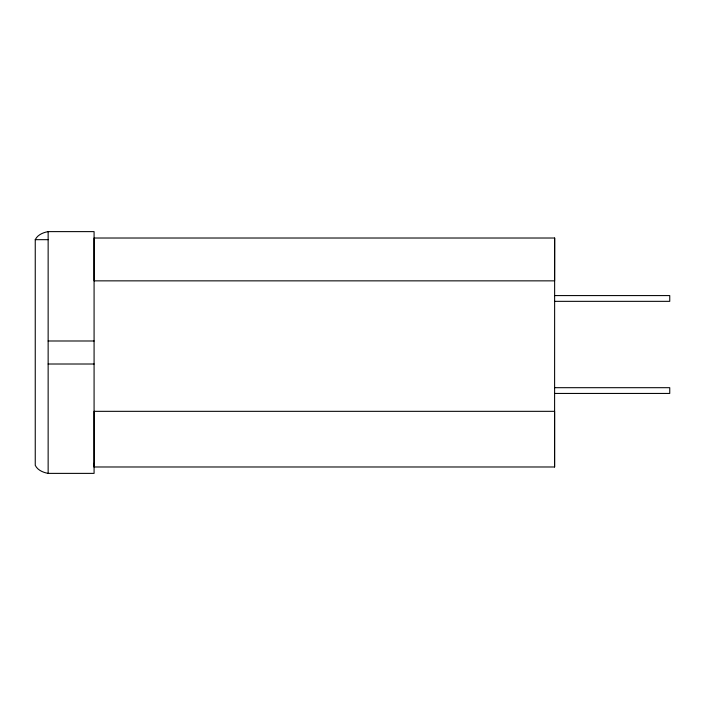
<?xml version="1.0" encoding="UTF-8"?>
<svg xmlns="http://www.w3.org/2000/svg" width="705" height="705" viewBox="0 0 705 705"><rect width="100%" height="100%" fill="white"/><g stroke="black" fill="none" stroke-linecap="round" stroke-linejoin="round"><path stroke-width="1.06" d="M554.65 238.017L554.588 280.854L94.082 280.854L94.082 238.017L554.65 238.017L554.588 466.983L94.082 466.983M554.588 466.983L554.588 411.332L94.082 411.332L94.135 465.476M35.25 239.674C37.594 234.8 43.111 232.527 48.143 231.619L94.082 231.619L94.082 473.381L48.143 473.381C43.111 472.473 37.594 470.2 35.25 465.326L35.25 239.674L48.143 239.674M554.624 295.58L669.75 295.58L669.75 301.343L554.624 301.343M48.143 340.991L94.082 340.991M48.143 364.009L94.082 364.009M554.624 387.688L669.75 387.688L669.75 393.443L554.624 393.443M94.135 463.22L94.144 466.983M48.143 231.619L48.143 473.381"/></g></svg>
